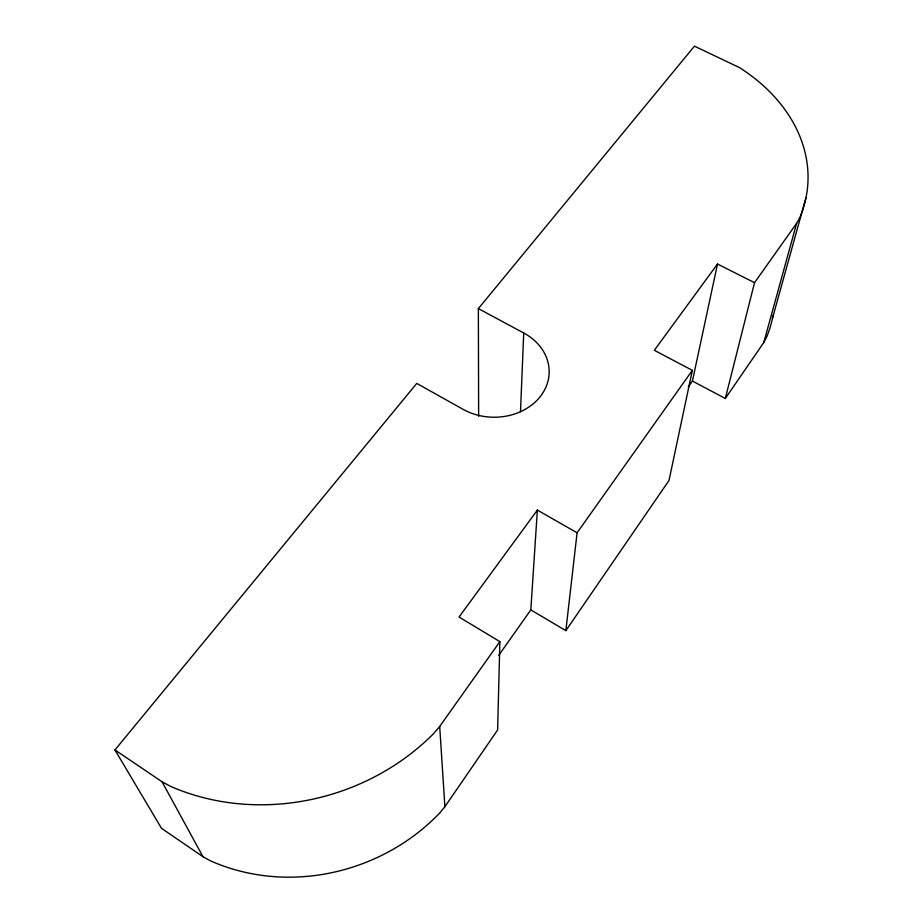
<?xml version="1.0" encoding="UTF-8"?>
<svg xmlns="http://www.w3.org/2000/svg" width="923" height="923" viewBox="0 0 923 923"><rect width="100%" height="100%" fill="white"/><g stroke="black" fill="none" stroke-linecap="round" stroke-linejoin="round"><path stroke-width="1.38" d="M537.359 510.084L530.817 609.907L565.845 630.651L577.094 532.79L537.359 510.084L459.043 617.049L499.885 641.623L497.612 729.978L444.898 806.714L439.486 813.267A192.734 174.943 -21.7 0 1 210.294 860.755L202.968 856.717L161.49 828.3L114.948 749.949L416.758 383.403L463.069 409.327A55.334 45.827 1 0 0 540.105 396.786A55.334 45.827 1 0 0 523.733 332.995L478.356 308.605L694.454 46.15L739.681 67.714A178.485 134.758 6.1 0 1 799.63 217.92L796.653 223.308L754.529 282.692L725.328 398.482L692.423 381.049L717.506 264.013L754.529 282.692M520.491 411.762L523.733 332.995M717.506 264.013L654.326 350.302L692.342 370.354L669.002 480.479L565.845 630.651M725.328 398.482L763.759 342.537L796.653 223.308M772.482 318.262L805.998 197.614M763.759 342.537L766.494 337.449A160.198 127.674 6.4 0 0 773.024 315.47M498.743 655.33L530.817 609.907M688.281 386.91L692.423 381.049M114.948 749.949L162.044 781.758L170.397 786.281A219.086 192.78 -17.3 0 0 433.487 733.739L439.694 726.459L499.885 641.623M577.094 532.79L692.342 370.354M162.044 781.758L202.968 856.717M439.694 726.459L444.898 806.714M478.356 308.605L478.645 416.285"/></g></svg>
